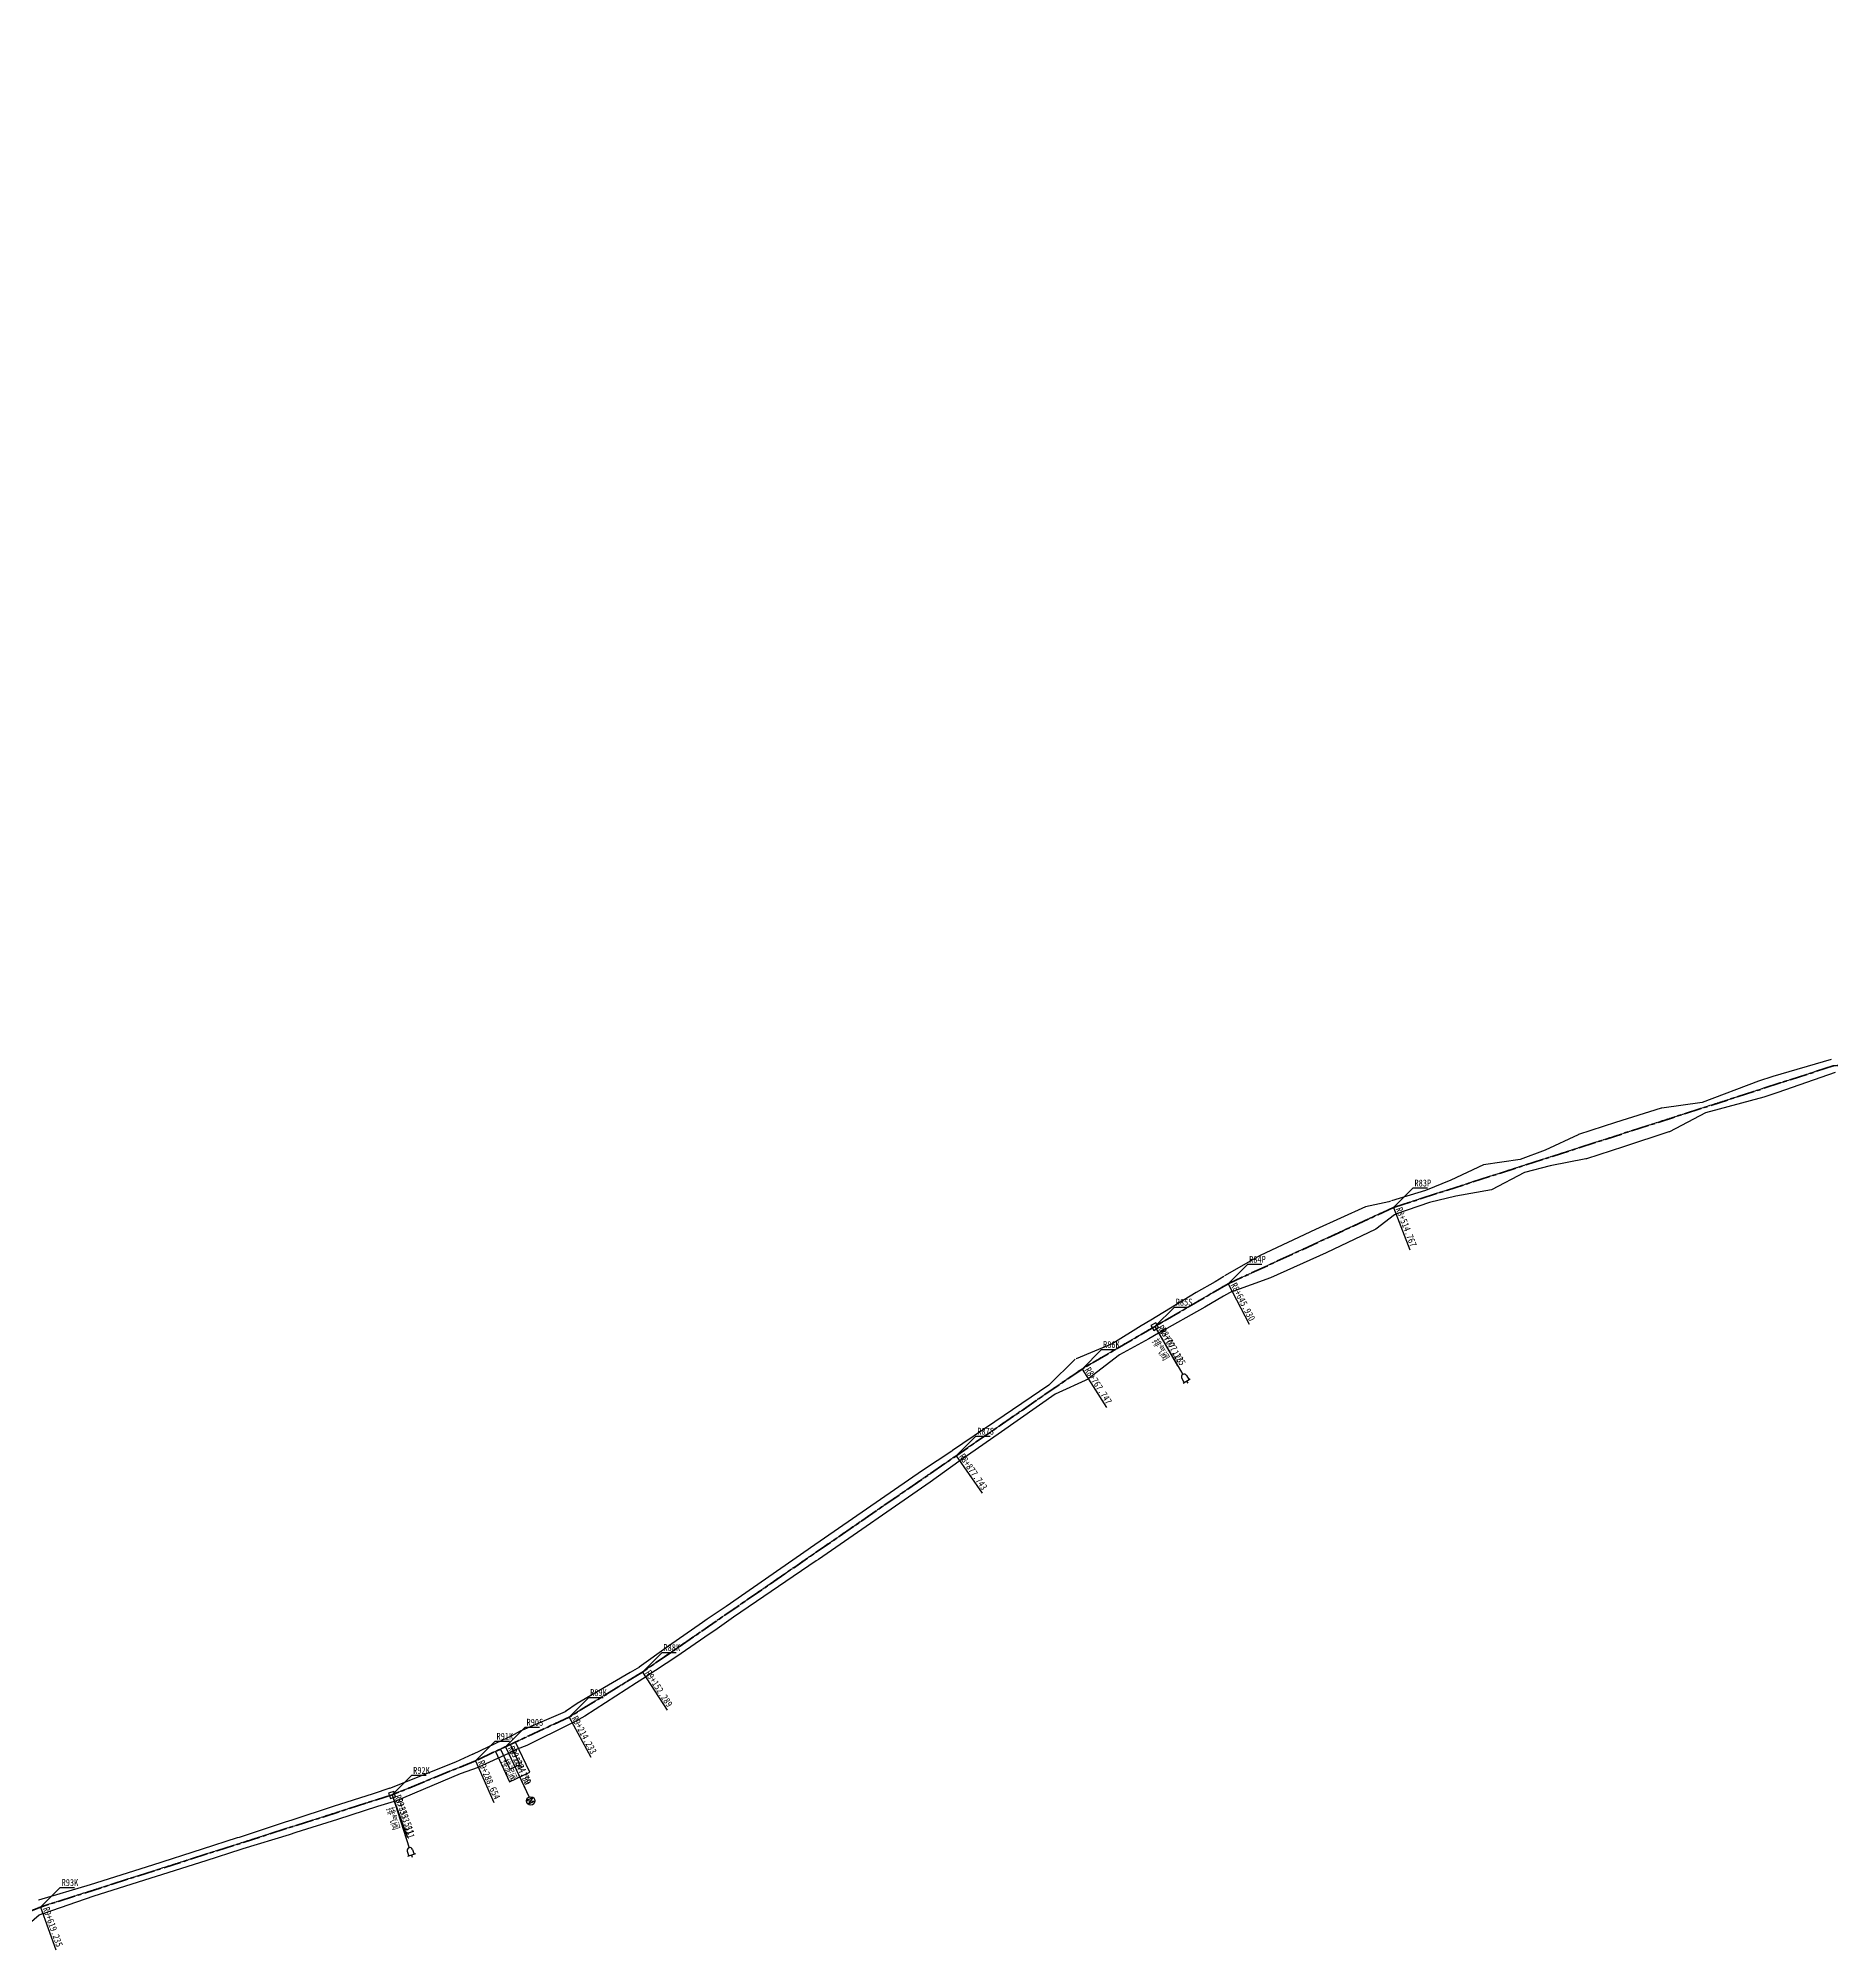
# Model space of a CAD drawing. Extents: x 525858 to 564773, y 2370984 to 2400075.
# Drawn here: x 535900 to 537192, y 2385468 to 2386845 of the extents above; entities that cross this region are included whole.
import ezdxf
from ezdxf.enums import TextEntityAlignment as Align

# ---------------------------------------------------------------- set-up
doc = ezdxf.new("R2010")
doc.units = 0
doc.linetypes.add('CENTER', pattern=[2, 1.25, -0.25, 0.25, -0.25])
for name, color, linetype in [('pipe_cen', 1, 'CENTER'), ('水工平面管线标注', 3, 'CONTINUOUS'), ('水工开挖线', 5, 'CONTINUOUS'), ('附属设施', 2, 'CONTINUOUS')]:
    doc.layers.add(name, color=color, linetype=linetype)
doc.styles.add('HT', font='simhei.ttf', dxfattribs={"width": 0.8})

# ---------------------------------------------------------------- blocks, each defined once
blk = doc.blocks.new('qin排气阀pa')
at = {"layer": '附属设施', "linetype": 'Continuous', "lineweight": -3}
for points in [[(-1.5, 22.8), (1.5, 22.8)], [(-1, 21), (-1, 22.8)], [(0, 22.8), (0, 23.55)], [(1, 21), (1, 22.8)], [(0, 0), (0, 20)]]:
    blk.add_lwpolyline(points, dxfattribs=at)
blk.add_lwpolyline([(-1, -1), (1, -1), (1, 1), (-1, 1)], close=True, dxfattribs=at)
blk.add_arc((0, 21), 1, 180, 0, dxfattribs=at)
at = {"layer": '附属设施', "linetype": 'Continuous', "lineweight": -3, "style": 'HT'}
blk.add_attdef('名称', text='', height=2.5, rotation=90, dxfattribs=at).set_placement((1, 4), align=Align.TOP_LEFT)
blk.add_attdef('ZH', text='', height=2.5, rotation=90, dxfattribs=at).set_placement((0, 2), align=Align.BOTTOM_LEFT)
blk = doc.blocks.new('qin排泥阀pmud')
at = {"layer": '附属设施', "linetype": 'Continuous', "lineweight": -3}
for points in [[(-1.29, 22.2652), (1.29, 22.2652), (-1.29, 20.7348), (1.29, 20.7348), (-1.29, 22.2652)], [(0, 0), (0, 20)]]:
    blk.add_lwpolyline(points, dxfattribs=at)
for points in [[(-4, 0), (4, 0), (4, 12), (-4, 12)], [(-2, 0), (2, 0), (2, 8), (-2, 8)]]:
    blk.add_lwpolyline(points, close=True, dxfattribs=at)
blk.add_circle((0, 21.5), 1.5, dxfattribs=at)
at = {"layer": '附属设施', "linetype": 'Continuous', "lineweight": -3, "style": 'HT'}
blk.add_attdef('名称', text='', height=2.5, rotation=89.9999985, dxfattribs=at).set_placement((1, 4), align=Align.TOP_LEFT)
blk.add_attdef('ZH', text='', height=2.5, rotation=89.9999985, dxfattribs=at).set_placement((0, 2), align=Align.BOTTOM_LEFT)

msp = doc.modelspace()

# ---------------------------------------------------------------- linework, layer by layer
at = {"layer": 'pipe_cen', "linetype": 'CENTER', "lineweight": 35, "ltscale": 10}
msp.add_lwpolyline([(538800.831191, 2386844.840115), (538746.009199, 2386770.184049), (538671.575457, 2386688.938354), (538598.183429, 2386626.185897), (538522.112326, 2386576.421892), (537744.493934, 2386159.75029), (537682.235525, 2386129.837638), (537616.148731, 2386107.74593), (537563.075917, 2386097.52096), (537474.504509, 2386092.850931), (537292.978947, 2386112.566375), (537192.842914, 2386104.420329), (536876.223098, 2386002.456259), (536757.135412, 2385947.484453), (536651.925604, 2385886.081488), (536335.362324, 2385667.768904), (536282.59137, 2385635.330491), (536215.153675, 2385603.85534), (536155.125188, 2385579.300557), (535901.980796, 2385498.507589), (535867.881375, 2385484.993564)], dxfattribs=at)
at = {"layer": 'pipe_cen', "lineweight": -3}
msp.add_lwpolyline([(538800.831191, 2386844.840115), (538746.009199, 2386770.184049), (538671.575457, 2386688.938354), (538598.183429, 2386626.185897), (538522.112326, 2386576.421892), (537744.493934, 2386159.75029), (537682.235525, 2386129.837638), (537616.148731, 2386107.74593), (537563.075917, 2386097.52096), (537474.504509, 2386092.850931), (537292.978947, 2386112.566375), (537192.842914, 2386104.420329), (536876.223098, 2386002.456259), (536757.135412, 2385947.484453), (536651.925604, 2385886.081488), (536335.362324, 2385667.768904), (536282.59137, 2385635.330491), (536215.153675, 2385603.85534), (536155.125188, 2385579.300557), (535901.980796, 2385498.507589), (535867.881375, 2385484.993564)], dxfattribs=at)
msp.add_lwpolyline([(538800.831191, 2386844.840115), (538746.009199, 2386770.184049), (538671.575457, 2386688.938354), (538598.183429, 2386626.185897), (538522.112326, 2386576.421892), (537744.493934, 2386159.75029), (537682.235525, 2386129.837638), (537616.148731, 2386107.74593), (537563.075917, 2386097.52096), (537474.504509, 2386092.850931), (537292.978947, 2386112.566375), (537192.842914, 2386104.420329), (536876.223098, 2386002.456259), (536757.135412, 2385947.484453), (536651.925604, 2385886.081488), (536335.362324, 2385667.768904), (536282.59137, 2385635.330491), (536215.153675, 2385603.85534), (536155.125188, 2385579.300557), (535901.980796, 2385498.507589), (535867.881375, 2385484.993564)], dxfattribs=at)
msp.add_lwpolyline([(538800.831191, 2386844.840115), (538746.009199, 2386770.184049), (538671.575457, 2386688.938354), (538598.183429, 2386626.185897), (538522.112326, 2386576.421892), (537744.493934, 2386159.75029), (537682.235525, 2386129.837638), (537616.148731, 2386107.74593), (537563.075917, 2386097.52096), (537474.504509, 2386092.850931), (537292.978947, 2386112.566375), (537192.842914, 2386104.420329), (536876.223098, 2386002.456259), (536757.135412, 2385947.484453), (536651.925604, 2385886.081488), (536335.362324, 2385667.768904), (536282.59137, 2385635.330491), (536215.153675, 2385603.85534), (536155.125188, 2385579.300557), (535901.980796, 2385498.507589), (535867.881375, 2385484.993564)], dxfattribs=at)
at = {"layer": '水工平面管线标注', "color": 9, "lineweight": -3}
for points in [[(536876.223098, 2386002.456259), (536890.363098, 2386016.596259), (536900.623098, 2386016.596259)], [(536876.223098, 2386002.456259), (536890.363098, 2386016.596259), (536900.623098, 2386016.596259)], [(536876.223098, 2386002.456259), (536888.109129, 2385971.992966)], [(536876.223098, 2386002.456259), (536888.109129, 2385971.992966)], [(536757.135412, 2385947.484453), (536771.275412, 2385961.624453), (536781.535412, 2385961.624453)], [(536757.135412, 2385947.484453), (536771.275412, 2385961.624453), (536781.535412, 2385961.624453)], [(536757.135412, 2385947.484453), (536772.246557, 2385918.485431)], [(536757.135412, 2385947.484453), (536772.246557, 2385918.485431)], [(536704.283307, 2385916.638698), (536718.423307, 2385930.778698), (536728.683307, 2385930.778698)], [(536704.283307, 2385916.638698), (536718.423307, 2385930.778698), (536728.683307, 2385930.778698)], [(536704.283307, 2385916.638698), (536720.766014, 2385888.396701)], [(536704.283307, 2385916.638698), (536720.766014, 2385888.396701)], [(536651.925604, 2385886.081488), (536666.065604, 2385900.221488), (536676.325604, 2385900.221488)], [(536651.925604, 2385886.081488), (536666.065604, 2385900.221488), (536676.325604, 2385900.221488)], [(536651.925604, 2385886.081488), (536669.461667, 2385858.481189)], [(536651.925604, 2385886.081488), (536669.461667, 2385858.481189)], [(536561.3743, 2385823.634292), (536575.5143, 2385837.774292), (536585.7743, 2385837.774292)], [(536561.3743, 2385823.634292), (536575.5143, 2385837.774292), (536585.7743, 2385837.774292)], [(536561.3743, 2385823.634292), (536579.938768, 2385796.714959)], [(536561.3743, 2385823.634292), (536579.938768, 2385796.714959)], [(536335.362324, 2385667.768904), (536349.502324, 2385681.908904), (536359.762324, 2385681.908904)], [(536335.362324, 2385667.768904), (536349.502324, 2385681.908904), (536359.762324, 2385681.908904)], [(536335.362324, 2385667.768904), (536353.212821, 2385640.370916)], [(536335.362324, 2385667.768904), (536353.212821, 2385640.370916)], [(536282.59137, 2385635.330491), (536296.73137, 2385649.470491), (536306.99137, 2385649.470491)], [(536282.59137, 2385635.330491), (536296.73137, 2385649.470491), (536306.99137, 2385649.470491)], [(536236.778352, 2385613.948211), (536250.918352, 2385628.088211), (536261.178352, 2385628.088211)], [(536236.778352, 2385613.948211), (536250.918352, 2385628.088211), (536261.178352, 2385628.088211)], [(536282.59137, 2385635.330491), (536298.093795, 2385606.538742)], [(536282.59137, 2385635.330491), (536298.093795, 2385606.538742)], [(536215.153675, 2385603.85534), (536229.293675, 2385617.99534), (536239.553675, 2385617.99534)], [(536215.153675, 2385603.85534), (536229.293675, 2385617.99534), (536239.553675, 2385617.99534)], [(536236.778352, 2385613.948211), (536250.608232, 2385584.316735)], [(536236.778352, 2385613.948211), (536250.608232, 2385584.316735)], [(536215.153675, 2385603.85534), (536228.262597, 2385573.897934)], [(536215.153675, 2385603.85534), (536228.262597, 2385573.897934)], [(536155.125188, 2385579.300557), (536169.265188, 2385593.440557), (536179.525188, 2385593.440557)], [(536155.125188, 2385579.300557), (536169.265188, 2385593.440557), (536179.525188, 2385593.440557)], [(536155.125188, 2385579.300557), (536166.295303, 2385548.567537)], [(536155.125188, 2385579.300557), (536166.295303, 2385548.567537)], [(535901.980796, 2385498.507589), (535916.120796, 2385512.647589), (535926.380796, 2385512.647589)], [(535901.980796, 2385498.507589), (535916.120796, 2385512.647589), (535926.380796, 2385512.647589)], [(535901.980796, 2385498.507589), (535912.982295, 2385467.713807)], [(535901.980796, 2385498.507589), (535912.982295, 2385467.713807)]]:
    msp.add_lwpolyline(points, dxfattribs=at)
at = {"layer": '水工平面管线标注', "lineweight": -3}
for points in [[(536875.973098, 2386002.456259, 0.5, 0.5, -1), (536876.473098, 2386002.456259, 0, 0, 0)], [(536875.973098, 2386002.456259, 0.5, 0.5, -1), (536876.473098, 2386002.456259, 0, 0, 0)], [(536875.973098, 2386002.456259, 0.5, 0.5, 1), (536876.473098, 2386002.456259, 0, 0, 0)], [(536875.973098, 2386002.456259, 0.5, 0.5, 1), (536876.473098, 2386002.456259, 0, 0, 0)], [(536756.885412, 2385947.484453, 0.5, 0.5, -1), (536757.385412, 2385947.484453, 0, 0, 0)], [(536756.885412, 2385947.484453, 0.5, 0.5, -1), (536757.385412, 2385947.484453, 0, 0, 0)], [(536756.885412, 2385947.484453, 0.5, 0.5, 1), (536757.385412, 2385947.484453, 0, 0, 0)], [(536756.885412, 2385947.484453, 0.5, 0.5, 1), (536757.385412, 2385947.484453, 0, 0, 0)], [(536704.033307, 2385916.638698, 0.5, 0.5, -1), (536704.533307, 2385916.638698, 0, 0, 0)], [(536704.033307, 2385916.638698, 0.5, 0.5, -1), (536704.533307, 2385916.638698, 0, 0, 0)], [(536704.033307, 2385916.638698, 0.5, 0.5, 1), (536704.533307, 2385916.638698, 0, 0, 0)], [(536704.033307, 2385916.638698, 0.5, 0.5, 1), (536704.533307, 2385916.638698, 0, 0, 0)], [(536651.675604, 2385886.081488, 0.5, 0.5, -1), (536652.175604, 2385886.081488, 0, 0, 0)], [(536651.675604, 2385886.081488, 0.5, 0.5, -1), (536652.175604, 2385886.081488, 0, 0, 0)], [(536651.675604, 2385886.081488, 0.5, 0.5, 1), (536652.175604, 2385886.081488, 0, 0, 0)], [(536651.675604, 2385886.081488, 0.5, 0.5, 1), (536652.175604, 2385886.081488, 0, 0, 0)], [(536561.1243, 2385823.634292, 0.5, 0.5, -1), (536561.6243, 2385823.634292, 0, 0, 0)], [(536561.1243, 2385823.634292, 0.5, 0.5, -1), (536561.6243, 2385823.634292, 0, 0, 0)], [(536561.1243, 2385823.634292, 0.5, 0.5, 1), (536561.6243, 2385823.634292, 0, 0, 0)], [(536561.1243, 2385823.634292, 0.5, 0.5, 1), (536561.6243, 2385823.634292, 0, 0, 0)], [(536335.112324, 2385667.768904, 0.5, 0.5, -1), (536335.612324, 2385667.768904, 0, 0, 0)], [(536335.112324, 2385667.768904, 0.5, 0.5, -1), (536335.612324, 2385667.768904, 0, 0, 0)], [(536335.112324, 2385667.768904, 0.5, 0.5, 1), (536335.612324, 2385667.768904, 0, 0, 0)], [(536335.112324, 2385667.768904, 0.5, 0.5, 1), (536335.612324, 2385667.768904, 0, 0, 0)], [(536282.34137, 2385635.330491, 0.5, 0.5, -1), (536282.84137, 2385635.330491, 0, 0, 0)], [(536282.34137, 2385635.330491, 0.5, 0.5, -1), (536282.84137, 2385635.330491, 0, 0, 0)], [(536282.34137, 2385635.330491, 0.5, 0.5, 1), (536282.84137, 2385635.330491, 0, 0, 0)], [(536282.34137, 2385635.330491, 0.5, 0.5, 1), (536282.84137, 2385635.330491, 0, 0, 0)], [(536236.528352, 2385613.948211, 0.5, 0.5, -1), (536237.028352, 2385613.948211, 0, 0, 0)], [(536236.528352, 2385613.948211, 0.5, 0.5, -1), (536237.028352, 2385613.948211, 0, 0, 0)], [(536236.528352, 2385613.948211, 0.5, 0.5, 1), (536237.028352, 2385613.948211, 0, 0, 0)], [(536236.528352, 2385613.948211, 0.5, 0.5, 1), (536237.028352, 2385613.948211, 0, 0, 0)], [(536214.903675, 2385603.85534, 0.5, 0.5, -1), (536215.403675, 2385603.85534, 0, 0, 0)], [(536214.903675, 2385603.85534, 0.5, 0.5, -1), (536215.403675, 2385603.85534, 0, 0, 0)], [(536214.903675, 2385603.85534, 0.5, 0.5, 1), (536215.403675, 2385603.85534, 0, 0, 0)], [(536214.903675, 2385603.85534, 0.5, 0.5, 1), (536215.403675, 2385603.85534, 0, 0, 0)], [(536154.875188, 2385579.300557, 0.5, 0.5, -1), (536155.375188, 2385579.300557, 0, 0, 0)], [(536154.875188, 2385579.300557, 0.5, 0.5, -1), (536155.375188, 2385579.300557, 0, 0, 0)], [(536154.875188, 2385579.300557, 0.5, 0.5, 1), (536155.375188, 2385579.300557, 0, 0, 0)], [(536154.875188, 2385579.300557, 0.5, 0.5, 1), (536155.375188, 2385579.300557, 0, 0, 0)], [(535901.730796, 2385498.507589, 0.5, 0.5, -1), (535902.230796, 2385498.507589, 0, 0, 0)], [(535901.730796, 2385498.507589, 0.5, 0.5, -1), (535902.230796, 2385498.507589, 0, 0, 0)], [(535901.730796, 2385498.507589, 0.5, 0.5, 1), (535902.230796, 2385498.507589, 0, 0, 0)], [(535901.730796, 2385498.507589, 0.5, 0.5, 1), (535902.230796, 2385498.507589, 0, 0, 0)]]:
    msp.add_lwpolyline(points, format="xyseb", dxfattribs=at)
at = {"layer": '水工开挖线', "lineweight": -3}
for points in [[(537191.31943, 2386109.151069), (537149.357446, 2386096.793286), (537139.14971, 2386093.505991), (537098.494177, 2386078.207095), (537098.43876, 2386078.199754), (537069.378526, 2386074.083584), (537069.086306, 2386073.989477), (537036.144933, 2386063.591169), (537009.530955, 2386055.020417), (537009.154019, 2386054.899028), (536985.435662, 2386043.825398), (536967.500256, 2386037.072453), (536940.996525, 2386033.264795), (536917.498871, 2386022.125665), (536899.381437, 2386014.610214), (536874.678257, 2386007.253643), (536874.678257, 2386007.253643)], [(537191.31943, 2386109.151069), (537149.357446, 2386096.793286), (537139.14971, 2386093.505991), (537098.494177, 2386078.207095), (537098.43876, 2386078.199754), (537069.378526, 2386074.083584), (537069.086306, 2386073.989477), (537036.144933, 2386063.591169), (537009.530955, 2386055.020417), (537009.154019, 2386054.899028), (536985.435662, 2386043.825398), (536967.500256, 2386037.072453), (536940.996525, 2386033.264795), (536917.498871, 2386022.125665), (536899.381437, 2386014.610214), (536874.678257, 2386007.253643), (536874.678257, 2386007.253643)], [(537194.366399, 2386099.68959), (537153.078793, 2386085.237722), (537142.871057, 2386081.950428), (537100.928071, 2386070.649344), (537100.878784, 2386070.622966), (537074.877781, 2386057.007246), (537074.58556, 2386056.913139), (537041.766801, 2386046.134091), (537015.152822, 2386037.563342), (537014.775886, 2386037.441953), (536989.052782, 2386032.593483), (536970.547218, 2386027.610998), (536946.802311, 2386015.236612), (536921.22021, 2386010.570126), (536902.12186, 2386006.100626), (536877.76813, 2385997.658938), (536877.76813, 2385997.658938)], [(537194.366399, 2386099.68959), (537153.078793, 2386085.237722), (537142.871057, 2386081.950428), (537100.928071, 2386070.649344), (537100.878784, 2386070.622966), (537074.877781, 2386057.007246), (537074.58556, 2386056.913139), (537041.766801, 2386046.134091), (537015.152822, 2386037.563342), (537014.775886, 2386037.441953), (536989.052782, 2386032.593483), (536970.547218, 2386027.610998), (536946.802311, 2386015.236612), (536921.22021, 2386010.570126), (536902.12186, 2386006.100626), (536877.76813, 2385997.658938), (536877.76813, 2385997.658938)], [(536874.110783, 2386007.032254), (536872.753557, 2386006.43879), (536856.148227, 2386002.958958), (536819.943864, 2385986.577159), (536780.296579, 2385967.94524), (536754.52451, 2385953.140954)], [(536874.110783, 2386007.032254), (536872.753557, 2386006.43879), (536856.148227, 2386002.958958), (536819.943864, 2385986.577159), (536780.296579, 2385967.94524), (536754.52451, 2385953.140954)], [(536878.335412, 2385997.880265), (536877.003333, 2385997.232325), (536863.583239, 2385986.852185), (536827.630341, 2385969.925629), (536787.731588, 2385951.838475), (536759.746616, 2385941.828091)], [(536878.335412, 2385997.880265), (536877.003333, 2385997.232325), (536863.583239, 2385986.852185), (536827.630341, 2385969.925629), (536787.731588, 2385951.838475), (536759.746616, 2385941.828091)], [(536753.995128, 2385952.865116), (536753.995129, 2385952.865115), (536747.695851, 2385949.003449), (536734.196382, 2385941.240619), (536701.546114, 2385921.328329), (536701.546114, 2385921.328329), (536701.546114, 2385921.328329), (536694.571684, 2385917.304198), (536674.130406, 2385904.459475), (536647.636235, 2385893.431407), (536647.636235, 2385893.431407), (536647.636235, 2385893.431407)], [(536753.995128, 2385952.865116), (536753.995129, 2385952.865115), (536747.695851, 2385949.003449), (536734.196382, 2385941.240619), (536701.546114, 2385921.328329), (536701.546114, 2385921.328329), (536701.546114, 2385921.328329), (536694.571684, 2385917.304198), (536674.130406, 2385904.459475), (536647.636235, 2385893.431407), (536647.636235, 2385893.431407), (536647.636235, 2385893.431407)], [(536760.275696, 2385942.10379), (536760.275695, 2385942.103791), (536753.815118, 2385938.5185), (536740.41646, 2385930.582938), (536707.020184, 2385911.948882), (536707.020184, 2385911.948882), (536707.020184, 2385911.948882), (536700.086078, 2385907.855659), (536678.848387, 2385896.375536), (536656.215301, 2385878.731761), (536656.215301, 2385878.731761), (536656.215301, 2385878.731761)], [(536760.275696, 2385942.10379), (536760.275695, 2385942.103791), (536753.815118, 2385938.5185), (536740.41646, 2385930.582938), (536707.020184, 2385911.948882), (536707.020184, 2385911.948882), (536707.020184, 2385911.948882), (536700.086078, 2385907.855659), (536678.848387, 2385896.375536), (536656.215301, 2385878.731761), (536656.215301, 2385878.731761), (536656.215301, 2385878.731761)], [(536647.0943, 2385893.0871), (536628.130494, 2385874.372631), (536589.109054, 2385848.057365), (536558.757376, 2385827.42952), (536558.757376, 2385827.42952), (536558.757376, 2385827.42952), (536558.757376, 2385827.42952), (536558.102745, 2385826.95377), (536537.013586, 2385812.895877), (536456.315715, 2385757.365405), (536454.641197, 2385756.198454), (536395.692764, 2385715.071898), (536381.87588, 2385705.786261), (536378.656177, 2385703.553699), (536354.046859, 2385686.472965), (536332.949678, 2385671.267684), (536332.949678, 2385671.267684), (536332.949678, 2385671.267684)], [(536647.0943, 2385893.0871), (536628.130494, 2385874.372631), (536589.109054, 2385848.057365), (536558.757376, 2385827.42952), (536558.757376, 2385827.42952), (536558.757376, 2385827.42952), (536558.757376, 2385827.42952), (536558.102745, 2385826.95377), (536537.013586, 2385812.895877), (536456.315715, 2385757.365405), (536454.641197, 2385756.198454), (536395.692764, 2385715.071898), (536381.87588, 2385705.786261), (536378.656177, 2385703.553699), (536354.046859, 2385686.472965), (536332.949678, 2385671.267684), (536332.949678, 2385671.267684), (536332.949678, 2385671.267684)], [(536656.756908, 2385879.075876), (536632.524652, 2385868.000901), (536594.059574, 2385840.878883), (536563.991755, 2385819.83943), (536563.991755, 2385819.83943), (536563.991755, 2385819.83943), (536563.991755, 2385819.83943), (536563.314415, 2385819.396609), (536542.679431, 2385804.680142), (536462.095098, 2385748.985034), (536460.409226, 2385747.834548), (536401.017966, 2385707.35011), (536387.42817, 2385697.735187), (536384.197112, 2385695.519089), (536359.485602, 2385678.586537), (536337.775281, 2385664.270338), (536337.775281, 2385664.270338), (536337.775281, 2385664.270338)], [(536656.756908, 2385879.075876), (536632.524652, 2385868.000901), (536594.059574, 2385840.878883), (536563.991755, 2385819.83943), (536563.991755, 2385819.83943), (536563.991755, 2385819.83943), (536563.991755, 2385819.83943), (536563.314415, 2385819.396609), (536542.679431, 2385804.680142), (536462.095098, 2385748.985034), (536460.409226, 2385747.834548), (536401.017966, 2385707.35011), (536387.42817, 2385697.735187), (536384.197112, 2385695.519089), (536359.485602, 2385678.586537), (536337.775281, 2385664.270338), (536337.775281, 2385664.270338), (536337.775281, 2385664.270338)], [(536333.136703, 2385671.389554), (536326.553784, 2385667.436926), (536288.376096, 2385645.072414), (536280.051305, 2385639.462142)], [(536333.136703, 2385671.389554), (536326.553784, 2385667.436926), (536288.376096, 2385645.072414), (536280.051305, 2385639.462142)], [(536337.587945, 2385664.148253), (536331.088814, 2385660.059319), (536293.895634, 2385636.093205), (536285.130954, 2385631.198545)], [(536337.587945, 2385664.148253), (536331.088814, 2385660.059319), (536293.895634, 2385636.093205), (536285.130954, 2385631.198545)], [(536280.540148, 2385639.725375), (536280.540149, 2385639.725374), (536279.608315, 2385639.246317), (536247.216622, 2385625.088255), (536240.747563, 2385621.539248), (536234.520113, 2385618.787212), (536234.520113, 2385618.787212), (536234.520113, 2385618.787212), (536234.520113, 2385618.787212), (536212.992753, 2385608.485942), (536212.992753, 2385608.485942), (536212.992753, 2385608.485942), (536212.992753, 2385608.485942), (536212.992753, 2385608.485942)], [(536280.540148, 2385639.725375), (536280.540149, 2385639.725374), (536279.608315, 2385639.246317), (536247.216622, 2385625.088255), (536240.747563, 2385621.539248), (536234.520113, 2385618.787212), (536234.520113, 2385618.787212), (536234.520113, 2385618.787212), (536234.520113, 2385618.787212), (536212.992753, 2385608.485942), (536212.992753, 2385608.485942), (536212.992753, 2385608.485942), (536212.992753, 2385608.485942), (536212.992753, 2385608.485942)], [(536284.642591, 2385630.935608), (536284.64259, 2385630.935609), (536283.676922, 2385630.529045), (536252.021129, 2385614.794266), (536245.146055, 2385612.115174), (536239.037025, 2385609.109413), (536239.037025, 2385609.109413), (536239.037025, 2385609.109413), (536239.037025, 2385609.109413), (536217.315115, 2385599.22498), (536217.315115, 2385599.22498), (536217.315115, 2385599.22498), (536217.315115, 2385599.22498), (536217.315115, 2385599.22498)], [(536284.642591, 2385630.935608), (536284.64259, 2385630.935609), (536283.676922, 2385630.529045), (536252.021129, 2385614.794266), (536245.146055, 2385612.115174), (536239.037025, 2385609.109413), (536239.037025, 2385609.109413), (536239.037025, 2385609.109413), (536239.037025, 2385609.109413), (536217.315115, 2385599.22498), (536217.315115, 2385599.22498), (536217.315115, 2385599.22498), (536217.315115, 2385599.22498), (536217.315115, 2385599.22498)], [(536213.219018, 2385608.584949), (536200.651835, 2385602.839275), (536153.201363, 2385584.00218)], [(536213.219018, 2385608.584949), (536200.651835, 2385602.839275), (536153.201363, 2385584.00218)], [(536217.088331, 2385599.125731), (536204.097114, 2385594.416685), (536157.047958, 2385574.598502)], [(536217.088331, 2385599.125731), (536204.097114, 2385594.416685), (536157.047958, 2385574.598502)], [(536153.580626, 2385584.140054), (536153.580626, 2385584.140054), (536153.580626, 2385584.140054), (536153.580626, 2385584.140054), (536153.580626, 2385584.140054), (536141.53562, 2385580.054367), (536112.677314, 2385571.032962), (536082.867854, 2385561.18314), (536078.000183, 2385559.661077), (536044.893133, 2385548.674828), (536043.638484, 2385548.274397), (536018.294813, 2385540.248751), (535982.617371, 2385528.778045), (535937.728731, 2385514.419999), (535900.439893, 2385503.337742), (535900.439893, 2385503.337742), (535900.439893, 2385503.337742)], [(536153.580626, 2385584.140054), (536153.580626, 2385584.140054), (536153.580626, 2385584.140054), (536153.580626, 2385584.140054), (536153.580626, 2385584.140054), (536141.53562, 2385580.054367), (536112.677314, 2385571.032962), (536082.867854, 2385561.18314), (536078.000183, 2385559.661077), (536044.893133, 2385548.674828), (536043.638484, 2385548.274397), (536018.294813, 2385540.248751), (535982.617371, 2385528.778045), (535937.728731, 2385514.419999), (535900.439893, 2385503.337742), (535900.439893, 2385503.337742), (535900.439893, 2385503.337742)], [(536156.669751, 2385574.46106), (536156.669751, 2385574.46106), (536156.669751, 2385574.46106), (536156.669751, 2385574.46106), (536156.669751, 2385574.46106), (536144.484883, 2385570.813597), (536115.736032, 2385561.449238), (536085.731981, 2385552.209121), (536080.882553, 2385550.629898), (536047.532264, 2385540.405779), (536046.277615, 2385540.005348), (536020.970429, 2385531.865386), (535985.244338, 2385520.547109), (535940.337453, 2385506.246227), (535903.522928, 2385493.677829), (535903.522928, 2385493.677829), (535903.522928, 2385493.677829)], [(536156.669751, 2385574.46106), (536156.669751, 2385574.46106), (536156.669751, 2385574.46106), (536156.669751, 2385574.46106), (536156.669751, 2385574.46106), (536144.484883, 2385570.813597), (536115.736032, 2385561.449238), (536085.731981, 2385552.209121), (536080.882553, 2385550.629898), (536047.532264, 2385540.405779), (536046.277615, 2385540.005348), (536020.970429, 2385531.865386), (535985.244338, 2385520.547109), (535940.337453, 2385506.246227), (535903.522928, 2385493.677829), (535903.522928, 2385493.677829), (535903.522928, 2385493.677829)], [(535903.848754, 2385493.794243), (535900.955533, 2385492.604597), (535893.827131, 2385486.337383), (535870.572292, 2385478.202825)], [(535903.848754, 2385493.794243), (535900.955533, 2385492.604597), (535893.827131, 2385486.337383), (535870.572292, 2385478.202825)]]:
    msp.add_lwpolyline(points, dxfattribs=at)

# ---------------------------------------------------------------- block references
at = {"layer": '附属设施', "lineweight": -3}
ref = msp.add_blockref('qin排气阀pa', (536704.283067, 2385916.638558), dxfattribs=dict(at, xscale=2, yscale=2, zscale=2, rotation=210.2688597139538))
ref.add_attrib('ZH', 'R8+707.125', dxfattribs={"linetype": 'Continuous', "lineweight": -3, "height": 5, "rotation": 300.268859714, "style": 'HT', "width": 0.8}).set_placement((536706.2993, 2385913.183879), align=Align.BOTTOM_LEFT)
ref.add_attrib('名称', '排气阀', dxfattribs={"linetype": 'Continuous', "lineweight": -3, "height": 5, "rotation": 300.268859714, "style": 'HT', "width": 0.8}).set_placement((536706.588194, 2385908.721084), align=Align.TOP_LEFT)
ref = msp.add_blockref('qin排气阀pa', (536704.283067, 2385916.638558), dxfattribs=dict(at, xscale=2, yscale=2, zscale=2, rotation=210.2688597139538))
ref.add_attrib('ZH', 'R8+707.125', dxfattribs={"linetype": 'Continuous', "lineweight": -3, "height": 5, "rotation": 300.268859714, "style": 'HT', "width": 0.8}).set_placement((536706.2993, 2385913.183879), align=Align.BOTTOM_LEFT)
ref.add_attrib('名称', '排气阀', dxfattribs={"linetype": 'Continuous', "lineweight": -3, "height": 5, "rotation": 300.268859714, "style": 'HT', "width": 0.8}).set_placement((536706.588194, 2385908.721084), align=Align.TOP_LEFT)
ref = msp.add_blockref('qin排泥阀pmud', (536236.778393, 2385613.94823), dxfattribs=dict(at, xscale=2, yscale=2, zscale=2, rotation=205.0198426066067))
ref.add_attrib('ZH', 'R9+264.79', dxfattribs={"linetype": 'Continuous', "lineweight": -3, "height": 5, "rotation": 295.019842607, "style": 'HT', "width": 0.8}).set_placement((536238.470121, 2385610.323585), align=Align.BOTTOM_LEFT)
ref.add_attrib('名称', '排泥阀', dxfattribs={"linetype": 'Continuous', "lineweight": -3, "height": 5, "rotation": 295.019842607, "style": 'HT', "width": 0.8}).set_placement((536238.349527, 2385605.853075), align=Align.TOP_LEFT)
ref = msp.add_blockref('qin排泥阀pmud', (536236.778393, 2385613.94823), dxfattribs=dict(at, xscale=2, yscale=2, zscale=2, rotation=205.0198426066067))
ref.add_attrib('ZH', 'R9+264.79', dxfattribs={"linetype": 'Continuous', "lineweight": -3, "height": 5, "rotation": 295.019842607, "style": 'HT', "width": 0.8}).set_placement((536238.470121, 2385610.323585), align=Align.BOTTOM_LEFT)
ref.add_attrib('名称', '排泥阀', dxfattribs={"linetype": 'Continuous', "lineweight": -3, "height": 5, "rotation": 295.019842607, "style": 'HT', "width": 0.8}).set_placement((536238.349527, 2385605.853075), align=Align.TOP_LEFT)
ref = msp.add_blockref('qin排气阀pa', (536155.125188, 2385579.300557), dxfattribs=dict(at, xscale=2, yscale=2, zscale=2, rotation=197.7008805363498))
ref.add_attrib('ZH', 'R9+353.511', dxfattribs={"linetype": 'Continuous', "lineweight": -3, "height": 5, "rotation": 287.700880536, "style": 'HT', "width": 0.8}).set_placement((536156.341379, 2385575.48993), align=Align.BOTTOM_LEFT)
ref.add_attrib('名称', '排气阀', dxfattribs={"linetype": 'Continuous', "lineweight": -3, "height": 5, "rotation": 287.700880536, "style": 'HT', "width": 0.8}).set_placement((536155.652256, 2385571.071207), align=Align.TOP_LEFT)
ref = msp.add_blockref('qin排气阀pa', (536155.125188, 2385579.300557), dxfattribs=dict(at, xscale=2, yscale=2, zscale=2, rotation=197.7008805363498))
ref.add_attrib('ZH', 'R9+353.511', dxfattribs={"linetype": 'Continuous', "lineweight": -3, "height": 5, "rotation": 287.700880536, "style": 'HT', "width": 0.8}).set_placement((536156.341379, 2385575.48993), align=Align.BOTTOM_LEFT)
ref.add_attrib('名称', '排气阀', dxfattribs={"linetype": 'Continuous', "lineweight": -3, "height": 5, "rotation": 287.700880536, "style": 'HT', "width": 0.8}).set_placement((536155.652256, 2385571.071207), align=Align.TOP_LEFT)

# ---------------------------------------------------------------- texts
at = {"layer": '水工平面管线标注', "lineweight": -3, "style": 'HT', "width": 0.8}
for s, p in [('R83P', (536891.363098, 2386017.596259)), ('R83P', (536891.363098, 2386017.596259)), ('R84P', (536772.275412, 2385962.624453)), ('R84P', (536772.275412, 2385962.624453)), ('R85S', (536719.423307, 2385931.778698)), ('R85S', (536719.423307, 2385931.778698)), ('R86K', (536667.065604, 2385901.221488)), ('R86K', (536667.065604, 2385901.221488)), ('R87S', (536576.5143, 2385838.774292)), ('R87S', (536576.5143, 2385838.774292)), ('R88K', (536350.502324, 2385682.908904)), ('R88K', (536350.502324, 2385682.908904)), ('R89K', (536297.73137, 2385650.470491)), ('R89K', (536297.73137, 2385650.470491)), ('R91K', (536230.293675, 2385618.99534)), ('R91K', (536230.293675, 2385618.99534)), ('R90S', (536251.918352, 2385629.088211)), ('R90S', (536251.918352, 2385629.088211)), ('R92K', (536170.265188, 2385594.440557)), ('R92K', (536170.265188, 2385594.440557)), ('R93K', (535917.120796, 2385513.647589)), ('R93K', (535917.120796, 2385513.647589))]:
    msp.add_text(s, height=5, dxfattribs=at).set_placement(p)
for s, rotation, p in [('R8+514.767', 291.314511273, (536877.699928, 2386001.422348)), ('R8+514.767', 291.314511273, (536877.699928, 2386001.422348)), ('R8+645.930', 297.523638014, (536758.715404, 2385946.616337)), ('R8+645.930', 297.523638014, (536758.715404, 2385946.616337)), ('R8+707.125', 300.26885971, (536705.903064, 2385915.847252)), ('R8+707.125', 300.26885971, (536705.903064, 2385915.847252)), ('R8+767.747', 302.430149843, (536653.574057, 2385885.351691)), ('R8+767.747', 302.430149843, (536653.574057, 2385885.351691)), ('R8+877.743', 304.591439953, (536563.049102, 2385822.967181)), ('R8+877.743', 304.591439953, (536563.049102, 2385822.967181)), ('R9+152.289', 303.085283394, (536337.019013, 2385667.058002)), ('R9+152.289', 303.085283394, (536337.019013, 2385667.058002)), ('R9+214.233', 298.299484705, (536284.182972, 2385634.483849)), ('R9+214.233', 298.299484705, (536284.182972, 2385634.483849)), ('R9+264.790', 295.019842611, (536238.318912, 2385613.011902)), ('R9+264.790', 295.019842611, (536238.318912, 2385613.011902)), ('R9+288.654', 293.633482517, (536216.67113, 2385602.882031)), ('R9+288.654', 293.633482517, (536216.67113, 2385602.882031)), ('R9+353.511', 289.974001486, (536156.577427, 2385578.232379)), ('R9+353.511', 289.974001486, (536156.577427, 2385578.232379)), ('R9+619.235', 289.659960193, (535903.427158, 2385497.431468)), ('R9+619.235', 289.659960193, (535903.427158, 2385497.431468))]:
    msp.add_text(s, height=5, rotation=rotation, dxfattribs=at).set_placement(p)

doc.saveas('drawing.dxf')
